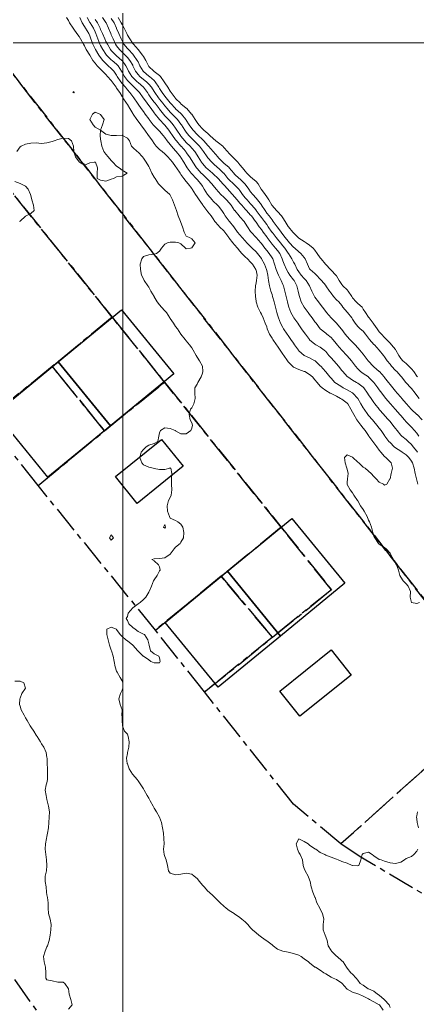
# Model space of a CAD drawing. Header units: centimetres. Extents: x 0 to 642158, y -847 to 649707.
# Drawn here: x 616657.2 to 616694.3, y 620797.7 to 620889.5 of the extents above; entities that cross this region are included whole.
import ezdxf

# ---------------------------------------------------------------- set-up
doc = ezdxf.new("R2010")
doc.units = ezdxf.units.CM
doc.header["$MEASUREMENT"] = 0
doc.linetypes.add('CENTERX2', pattern=[4, 2.5, -0.5, 0.5, -0.5])
doc.layers.add('MEV_grille', color=254, linetype='Continuous', lineweight=9)
doc.layers.add('WAL_topographie 0.5', color=253, linetype='Continuous', lineweight=20)
doc.layers.add('SPW_batiments', color=7, linetype='Continuous')
doc.layers.add('SPW_parcellaire cadastral', color=7, linetype='CENTERX2', lineweight=25, true_color=0xff0542)

# ---------------------------------------------------------------- blocks, each defined once
blk = doc.blocks.new('*U114')
at = {"layer": 'MEV_grille', "transparency": 33554687}
blk.add_lwpolyline([(-1338.461, 0), (1338.461, 0)], dxfattribs=at)
blk = doc.blocks.new('*U115')
at = {"layer": 'MEV_grille', "color": 0, "linetype": 'ByBlock', "lineweight": -2, "transparency": 16777216}
blk.add_blockref('*U114', (0, -1500), dxfattribs=at)
blk = doc.blocks.new('*U112')
at = {"layer": 'MEV_grille', "transparency": 33554687}
blk.add_lwpolyline([(0, 1825.476), (0, -1825.476)], dxfattribs=at)
blk = doc.blocks.new('*U113')
at = {"layer": 'MEV_grille', "color": 0, "linetype": 'ByBlock', "lineweight": -2, "transparency": 16777216}
blk.add_blockref('*U112', (1300, 0), dxfattribs=at)

msp = doc.modelspace()

# ---------------------------------------------------------------- linework, layer by layer
at = {"layer": 'SPW_batiments'}
for points in [[(616671.595, 620856.555), (616665.685, 620851.708), (616660.801, 620857.674), (616666.71, 620862.521), (616671.595, 620856.555)], [(616665.685, 620851.708), (616659.846, 620846.92), (616654.946, 620852.87), (616660.801, 620857.674), (616665.685, 620851.708)], [(616672.462, 620847.938), (616668.179, 620844.472), (616666.146, 620846.971), (616670.446, 620850.438), (616672.462, 620847.938)], [(616687.547, 620837.04), (616681.532, 620832.117), (616676.582, 620838.15), (616682.597, 620843.073), (616687.547, 620837.04)], [(616681.532, 620832.117), (616675.714, 620827.356), (616670.764, 620833.388), (616676.582, 620838.15), (616681.532, 620832.117)], [(616688.114, 620828.474), (616683.349, 620824.657), (616681.464, 620826.989), (616686.248, 620830.824), (616688.114, 620828.474)]]:
    msp.add_lwpolyline(points, dxfattribs=at)
at = {"layer": 'SPW_parcellaire cadastral'}
for points in [[(616703.252, 620977.874), (616705.259, 620970.066), (616725.859, 620975.281), (616789.025, 620897.565), (616816.871, 620864.549), (616819.201, 620861.786), (616791.606, 620814.788), (616777.504, 620810.829), (616747.043, 620804.653), (616736.762, 620806.494), (616725.425, 620812.186), (616717.783, 620816.022), (616706.308, 620829.905), (616705.058, 620828.784), (616702.226, 620826.244), (616700.619, 620828.294), (616648.311, 620895.015), (616662.942, 620947.797), (616665.719, 620957.761), (616680.429, 620969.619), (616679.014, 620971.374), (616703.252, 620977.874)], [(616700.25, 620824.474), (616687.169, 620812.75), (616682.753, 620816.443), (616674.455, 620826.906), (616680.775, 620831.995), (616686.285, 620836.429), (616681.602, 620842.247), (616670.72, 620855.764), (616665.832, 620861.836), (616655.066, 620875.21), (616649.97, 620881.54), (616639.249, 620894.858), (616634.299, 620901.007), (616623.275, 620914.701), (616618.557, 620920.562), (616607.704, 620934.044), (616602.854, 620940.068), (616597.135, 620935.448), (616591.099, 620930.57), (616569.151, 620957.403)], [(616614.722, 620937.858), (616618.639, 620932.979), (616648.311, 620895.015), (616700.619, 620828.294)], [(616665.832, 620861.836), (616660.25, 620857.22), (616654.104, 620852.266), (616643.288, 620865.602), (616649.256, 620870.479), (616655.066, 620875.21), (616665.832, 620861.836)], [(616665.832, 620861.836), (616670.72, 620855.764), (616665.113, 620851.239), (616660.25, 620857.22), (616665.832, 620861.836)], [(616665.113, 620851.239), (616658.931, 620846.128), (616654.104, 620852.266), (616660.25, 620857.22), (616665.113, 620851.239)], [(616676.009, 620837.682), (616669.861, 620832.675), (616658.931, 620846.128), (616665.113, 620851.239), (616670.72, 620855.764), (616681.602, 620842.247), (616676.009, 620837.682)], [(616680.775, 620831.995), (616676.009, 620837.682), (616681.602, 620842.247), (616686.285, 620836.429), (616680.775, 620831.995)], [(616674.455, 620826.906), (616669.861, 620832.675), (616676.009, 620837.682), (616680.775, 620831.995), (616674.455, 620826.906)], [(616702.226, 620826.244), (616705.058, 620828.784), (616706.308, 620829.905), (616717.783, 620816.022), (616725.425, 620812.186), (616731.92, 620808.133), (616736.692, 620806.23), (616741.941, 620804.909), (616745.917, 620804.376), (616750.638, 620804.173), (616750.401, 620802.697), (616749.551, 620796.647), (616749.633, 620795.4), (616741.041, 620795.035), (616734.754, 620795.226), (616727.356, 620795.924), (616719.387, 620797.29), (616712.751, 620799.004), (616706.243, 620801.735), (616697.289, 620806.624), (616688.971, 620811.545), (616687.169, 620812.75), (616700.25, 620824.474), (616702.226, 620826.244)], [(616662.099, 620770.77), (616631.968, 620791.501), (616628.934, 620794.239), (616619.002, 620804.831), (616652.117, 620806.656), (616660.862, 620794.237), (616662.099, 620770.77)]]:
    msp.add_lwpolyline(points, dxfattribs=at)
at = {"layer": 'WAL_topographie 0.5'}
for points in [[(616661.577, 620889.75), (616661.75, 620889.457), (616661.852, 620889.25), (616662.183, 620888.75), (616662.25, 620888.667), (616662.541, 620888.25), (616662.75, 620887.968), (616662.875, 620887.75), (616663.15, 620887.25), (616663.25, 620887.096), (616663.411, 620886.75), (616663.744, 620886.25), (616663.75, 620886.242), (616664.036, 620885.75), (616664.25, 620885.483), (616664.433, 620885.25), (616664.75, 620884.919), (616664.924, 620884.75), (616665.25, 620884.424), (616665.412, 620884.25), (616665.75, 620883.862), (616665.821, 620883.75), (616666.193, 620883.25), (616666.25, 620883.17), (616666.533, 620882.75), (616666.75, 620882.398), (616666.842, 620882.25), (616667.176, 620881.75), (616667.25, 620881.64), (616667.482, 620881.25), (616667.75, 620880.811), (616667.788, 620880.75), (616668.123, 620880.25), (616668.25, 620880.085), (616668.498, 620879.75), (616668.75, 620879.416), (616668.867, 620879.25), (616669.221, 620878.75), (616669.25, 620878.705), (616669.6, 620878.25), (616669.75, 620878.013), (616669.942, 620877.75), (616670.25, 620877.45), (616670.49, 620877.25), (616670.75, 620877.045), (616671.029, 620876.75), (616671.25, 620876.499), (616671.449, 620876.25), (616671.75, 620875.867), (616671.829, 620875.75), (616672.164, 620875.25), (616672.25, 620875.13), (616672.518, 620874.75), (616672.75, 620874.461), (616672.925, 620874.25), (616673.25, 620873.818), (616673.294, 620873.75), (616673.594, 620873.25), (616673.75, 620873.026), (616673.935, 620872.75), (616674.25, 620872.307), (616674.293, 620872.25), (616674.668, 620871.75), (616674.75, 620871.648), (616675.063, 620871.25), (616675.25, 620870.978), (616675.401, 620870.75), (616675.75, 620870.358), (616675.85, 620870.25), (616676.25, 620869.864), (616676.343, 620869.75), (616676.712, 620869.25), (616676.75, 620869.199), (616677.098, 620868.75), (616677.25, 620868.575), (616677.526, 620868.25), (616677.75, 620867.959), (616677.931, 620867.75), (616678.25, 620867.438), (616678.461, 620867.25), (616678.75, 620866.959), (616678.92, 620866.75), (616679.231, 620866.25), (616679.25, 620866.197), (616679.352, 620865.75), (616679.293, 620865.25), (616679.25, 620865.012), (616679.188, 620864.75), (616679.17, 620864.25), (616679.196, 620863.75), (616679.25, 620863.309), (616679.259, 620863.25), (616679.424, 620862.75), (616679.673, 620862.25), (616679.75, 620862.111), (616679.913, 620861.75), (616680.115, 620861.25), (616680.25, 620860.909), (616680.301, 620860.75), (616680.505, 620860.25), (616680.75, 620859.862), (616680.821, 620859.75), (616681.157, 620859.25), (616681.25, 620859.118), (616681.501, 620858.75), (616681.75, 620858.39), (616681.845, 620858.25), (616682.177, 620857.75), (616682.25, 620857.652), (616682.649, 620857.25), (616682.75, 620857.173), (616683.25, 620856.95), (616683.75, 620856.773), (616683.798, 620856.75), (616684.25, 620856.491), (616684.51, 620856.25), (616684.75, 620855.991), (616684.948, 620855.75), (616685.25, 620855.411), (616685.407, 620855.25), (616685.75, 620855.001), (616686.172, 620854.75), (616686.25, 620854.708), (616686.75, 620854.453), (616687.141, 620854.25), (616687.25, 620854.19), (616687.75, 620853.814), (616687.807, 620853.75), (616688.109, 620853.25), (616688.25, 620852.974), (616688.373, 620852.75), (616688.669, 620852.25), (616688.75, 620852.132), (616689.042, 620851.75), (616689.25, 620851.479), (616689.424, 620851.25), (616689.75, 620850.804), (616689.789, 620850.75), (616690.151, 620850.25), (616690.25, 620850.112), (616690.507, 620849.75), (616690.75, 620849.426), (616690.892, 620849.25), (616691.25, 620848.843), (616691.362, 620848.75), (616691.75, 620848.338), (616691.868, 620848.25), (616691.998, 620847.75), (616691.851, 620847.25), (616691.75, 620846.775), (616691.742, 620846.75), (616691.464, 620846.25), (616691.25, 620846.179), (616691.137, 620846.25), (616690.75, 620846.459), (616690.474, 620846.75), (616690.25, 620846.983), (616689.983, 620847.25), (616689.75, 620847.477), (616689.427, 620847.75), (616689.25, 620847.86), (616688.84, 620848.25), (616688.75, 620848.33), (616688.27, 620848.75), (616688.25, 620848.772), (616687.75, 620849.006), (616687.512, 620848.75), (616687.571, 620848.25), (616687.732, 620847.75), (616687.75, 620847.659), (616687.84, 620847.25), (616687.774, 620846.75), (616687.75, 620846.417), (616687.74, 620846.25), (616687.75, 620846.227), (616688.019, 620845.75), (616688.25, 620845.469), (616688.39, 620845.25), (616688.718, 620844.75), (616688.75, 620844.698), (616689.005, 620844.25), (616689.25, 620843.903), (616689.35, 620843.75), (616689.608, 620843.25), (616689.75, 620842.911), (616689.823, 620842.75), (616690.01, 620842.25), (616690.138, 620841.75), (616690.25, 620841.406), (616690.328, 620841.25), (616690.674, 620840.75), (616690.75, 620840.667), (616691.25, 620840.375), (616691.385, 620840.25), (616691.75, 620839.837), (616691.8, 620839.75), (616692.061, 620839.25), (616692.25, 620838.91), (616692.364, 620838.75), (616692.542, 620838.25), (616692.662, 620837.75), (616692.75, 620837.604), (616692.968, 620837.25), (616693.25, 620836.968), (616693.443, 620836.75), (616693.67, 620836.25), (616693.644, 620835.75), (616693.75, 620835.25), (616693.75, 620835.25), (616694.25, 620835.139), (616694.488, 620835.25)], [(616662.816, 620889.75), (616663.034, 620889.25), (616663.25, 620888.913), (616663.349, 620888.75), (616663.654, 620888.25), (616663.75, 620888.042), (616663.853, 620887.75), (616664.037, 620887.25), (616664.25, 620886.834), (616664.292, 620886.75), (616664.585, 620886.25), (616664.75, 620886.018), (616664.961, 620885.75), (616665.25, 620885.445), (616665.469, 620885.25), (616665.75, 620884.994), (616665.981, 620884.75), (616666.25, 620884.358), (616666.308, 620884.25), (616666.629, 620883.75), (616666.75, 620883.601), (616667.063, 620883.25), (616667.25, 620883.008), (616667.475, 620882.75), (616667.75, 620882.378), (616667.848, 620882.25), (616668.187, 620881.75), (616668.25, 620881.654), (616668.55, 620881.25), (616668.75, 620880.985), (616668.919, 620880.75), (616669.25, 620880.293), (616669.281, 620880.25), (616669.67, 620879.75), (616669.75, 620879.654), (616670.14, 620879.25), (616670.25, 620879.143), (616670.593, 620878.75), (616670.75, 620878.554), (616670.958, 620878.25), (616671.25, 620877.909), (616671.379, 620877.75), (616671.75, 620877.328), (616671.817, 620877.25), (616672.214, 620876.75), (616672.25, 620876.701), (616672.528, 620876.25), (616672.75, 620875.899), (616672.843, 620875.75), (616673.201, 620875.25), (616673.25, 620875.192), (616673.67, 620874.75), (616673.75, 620874.66), (616674.111, 620874.25), (616674.25, 620874.023), (616674.422, 620873.75), (616674.723, 620873.25), (616674.75, 620873.215), (616675.155, 620872.75), (616675.25, 620872.645), (616675.663, 620872.25), (616675.75, 620872.152), (616676.075, 620871.75), (616676.25, 620871.472), (616676.381, 620871.25), (616676.75, 620870.776), (616676.772, 620870.75), (616677.174, 620870.25), (616677.25, 620870.139), (616677.532, 620869.75), (616677.75, 620869.489), (616677.949, 620869.25), (616678.25, 620868.921), (616678.406, 620868.75), (616678.75, 620868.395), (616678.902, 620868.25), (616679.25, 620867.917), (616679.398, 620867.75), (616679.75, 620867.284), (616679.774, 620867.25), (616680.038, 620866.75), (616680.231, 620866.25), (616680.25, 620866.178), (616680.366, 620865.75), (616680.425, 620865.25), (616680.498, 620864.75), (616680.648, 620864.25), (616680.75, 620863.94), (616680.802, 620863.75), (616680.938, 620863.25), (616681.072, 620862.75), (616681.2, 620862.25), (616681.25, 620862.057), (616681.334, 620861.75), (616681.526, 620861.25), (616681.75, 620860.851), (616681.815, 620860.75), (616682.15, 620860.25), (616682.25, 620860.101), (616682.49, 620859.75), (616682.75, 620859.387), (616682.85, 620859.25), (616683.211, 620858.75), (616683.25, 620858.7), (616683.741, 620858.25), (616683.75, 620858.244), (616684.25, 620858.023), (616684.75, 620857.77), (616684.775, 620857.75), (616685.25, 620857.303), (616685.298, 620857.25), (616685.738, 620856.75), (616685.75, 620856.735), (616686.144, 620856.25), (616686.25, 620856.127), (616686.607, 620855.75), (616686.75, 620855.644), (616687.25, 620855.329), (616687.394, 620855.25), (616687.75, 620855.066), (616688.25, 620854.78), (616688.29, 620854.75), (616688.742, 620854.25), (616688.75, 620854.237), (616689.032, 620853.75), (616689.25, 620853.388), (616689.34, 620853.25), (616689.692, 620852.75), (616689.75, 620852.678), (616690.119, 620852.25), (616690.25, 620852.092), (616690.533, 620851.75), (616690.75, 620851.467), (616690.917, 620851.25), (616691.25, 620850.793), (616691.281, 620850.75), (616691.655, 620850.25), (616691.75, 620850.136), (616692.139, 620849.75), (616692.25, 620849.663), (616692.75, 620849.338), (616692.873, 620849.25), (616693.25, 620848.998), (616693.506, 620848.75), (616693.75, 620848.423), (616693.852, 620848.25), (616693.994, 620847.75), (616694.101, 620847.25), (616694.222, 620846.75), (616694.25, 620846.641), (616694.355, 620846.25)], [(616663.489, 620889.75), (616663.75, 620889.283), (616663.771, 620889.25), (616664.085, 620888.75), (616664.25, 620888.413), (616664.32, 620888.25), (616664.493, 620887.75), (616664.695, 620887.25), (616664.75, 620887.143), (616664.965, 620886.75), (616665.25, 620886.335), (616665.318, 620886.25), (616665.75, 620885.81), (616665.821, 620885.75), (616666.25, 620885.387), (616666.381, 620885.25), (616666.705, 620884.75), (616666.75, 620884.665), (616666.968, 620884.25), (616667.25, 620883.889), (616667.376, 620883.75), (616667.75, 620883.379), (616667.898, 620883.25), (616668.25, 620882.893), (616668.377, 620882.75), (616668.726, 620882.25), (616668.75, 620882.217), (616669.092, 620881.75), (616669.25, 620881.555), (616669.484, 620881.25), (616669.75, 620880.872), (616669.836, 620880.75), (616670.243, 620880.25), (616670.25, 620880.242), (616670.717, 620879.75), (616670.75, 620879.714), (616671.119, 620879.25), (616671.25, 620879.067), (616671.458, 620878.75), (616671.75, 620878.356), (616671.832, 620878.25), (616672.25, 620877.758), (616672.257, 620877.75), (616672.696, 620877.25), (616672.75, 620877.176), (616673.049, 620876.75), (616673.25, 620876.421), (616673.353, 620876.25), (616673.684, 620875.75), (616673.75, 620875.668), (616674.133, 620875.25), (616674.25, 620875.135), (616674.66, 620874.75), (616674.75, 620874.652), (616675.144, 620874.25), (616675.25, 620874.105), (616675.539, 620873.75), (616675.75, 620873.488), (616675.962, 620873.25), (616676.25, 620872.99), (616676.486, 620872.75), (616676.75, 620872.463), (616676.919, 620872.25), (616677.25, 620871.763), (616677.26, 620871.75), (616677.69, 620871.25), (616677.75, 620871.185), (616678.131, 620870.75), (616678.25, 620870.575), (616678.448, 620870.25), (616678.75, 620869.806), (616678.791, 620869.75), (616679.25, 620869.252), (616679.251, 620869.25), (616679.687, 620868.75), (616679.75, 620868.681), (616680.079, 620868.25), (616680.25, 620868.029), (616680.479, 620867.75), (616680.75, 620867.366), (616680.821, 620867.25), (616680.976, 620866.75), (616681.118, 620866.25), (616681.25, 620865.944), (616681.345, 620865.75), (616681.608, 620865.25), (616681.75, 620864.875), (616681.8, 620864.75), (616681.925, 620864.25), (616682.051, 620863.75), (616682.177, 620863.25), (616682.25, 620862.98), (616682.315, 620862.75), (616682.504, 620862.25), (616682.75, 620861.816), (616682.794, 620861.75), (616683.147, 620861.25), (616683.25, 620861.099), (616683.49, 620860.75), (616683.75, 620860.391), (616683.854, 620860.25), (616684.226, 620859.75), (616684.25, 620859.721), (616684.75, 620859.294), (616684.831, 620859.25), (616685.25, 620859.039), (616685.615, 620858.75), (616685.75, 620858.619), (616686.059, 620858.25), (616686.25, 620858.032), (616686.509, 620857.75), (616686.75, 620857.479), (616686.946, 620857.25), (616687.25, 620856.869), (616687.343, 620856.75), (616687.75, 620856.304), (616687.808, 620856.25), (616688.25, 620855.957), (616688.611, 620855.75), (616688.75, 620855.672), (616689.25, 620855.303), (616689.302, 620855.25), (616689.658, 620854.75), (616689.75, 620854.603), (616689.99, 620854.25), (616690.25, 620853.879), (616690.344, 620853.75), (616690.735, 620853.25), (616690.75, 620853.233), (616691.178, 620852.75), (616691.25, 620852.668), (616691.616, 620852.25), (616691.75, 620852.089), (616692.027, 620851.75), (616692.25, 620851.451), (616692.404, 620851.25), (616692.75, 620850.842), (616692.846, 620850.75), (616693.25, 620850.425), (616693.448, 620850.25), (616693.75, 620849.955), (616693.905, 620849.75), (616694.25, 620849.338), (616694.324, 620849.25)], [(616664.25, 620889.547), (616664.457, 620889.25), (616664.705, 620888.75), (616664.75, 620888.639), (616664.927, 620888.25), (616665.144, 620887.75), (616665.25, 620887.519), (616665.385, 620887.25), (616665.687, 620886.75), (616665.75, 620886.672), (616666.162, 620886.25), (616666.25, 620886.174), (616666.737, 620885.75), (616666.75, 620885.736), (616667.109, 620885.25), (616667.25, 620884.965), (616667.352, 620884.75), (616667.666, 620884.25), (616667.75, 620884.158), (616668.174, 620883.75), (616668.25, 620883.683), (616668.75, 620883.25), (616668.75, 620883.25), (616669.118, 620882.75), (616669.25, 620882.547), (616669.445, 620882.25), (616669.75, 620881.868), (616669.846, 620881.75), (616670.224, 620881.25), (616670.25, 620881.214), (616670.61, 620880.75), (616670.75, 620880.595), (616671.095, 620880.25), (616671.25, 620880.084), (616671.537, 620879.75), (616671.75, 620879.441), (616671.874, 620879.25), (616672.213, 620878.75), (616672.25, 620878.703), (616672.626, 620878.25), (616672.75, 620878.112), (616673.099, 620877.75), (616673.25, 620877.58), (616673.538, 620877.25), (616673.75, 620876.93), (616673.863, 620876.75), (616674.166, 620876.25), (616674.25, 620876.138), (616674.613, 620875.75), (616674.75, 620875.622), (616675.187, 620875.25), (616675.25, 620875.193), (616675.719, 620874.75), (616675.75, 620874.719), (616676.167, 620874.25), (616676.25, 620874.155), (616676.619, 620873.75), (616676.75, 620873.605), (616677.058, 620873.25), (616677.25, 620873.024), (616677.479, 620872.75), (616677.75, 620872.434), (616677.914, 620872.25), (616678.25, 620871.877), (616678.363, 620871.75), (616678.75, 620871.34), (616678.826, 620871.25), (616679.192, 620870.75), (616679.25, 620870.662), (616679.537, 620870.25), (616679.75, 620869.986), (616679.917, 620869.75), (616680.25, 620869.299), (616680.285, 620869.25), (616680.657, 620868.75), (616680.75, 620868.633), (616681.07, 620868.25), (616681.25, 620868.037), (616681.459, 620867.75), (616681.694, 620867.25), (616681.75, 620867.073), (616681.868, 620866.75), (616682.091, 620866.25), (616682.25, 620865.993), (616682.412, 620865.75), (616682.75, 620865.306), (616682.797, 620865.25), (616683.046, 620864.75), (616683.175, 620864.25), (616683.25, 620863.957), (616683.305, 620863.75), (616683.477, 620863.25), (616683.75, 620862.75), (616683.75, 620862.75), (616684.12, 620862.25), (616684.25, 620862.071), (616684.481, 620861.75), (616684.75, 620861.379), (616684.848, 620861.25), (616685.243, 620860.75), (616685.25, 620860.742), (616685.75, 620860.324), (616685.849, 620860.25), (616686.25, 620859.939), (616686.419, 620859.75), (616686.75, 620859.335), (616686.818, 620859.25), (616687.25, 620858.759), (616687.259, 620858.75), (616687.737, 620858.25), (616687.75, 620858.236), (616688.152, 620857.75), (616688.25, 620857.623), (616688.533, 620857.25), (616688.75, 620857.006), (616689.011, 620856.75), (616689.25, 620856.584), (616689.748, 620856.25), (616689.75, 620856.248), (616690.25, 620855.752), (616690.252, 620855.75), (616690.61, 620855.25), (616690.75, 620855.058), (616690.985, 620854.75), (616691.25, 620854.396), (616691.363, 620854.25), (616691.75, 620853.791), (616691.786, 620853.75), (616692.231, 620853.25), (616692.25, 620853.229), (616692.678, 620852.75), (616692.75, 620852.668), (616693.113, 620852.25), (616693.25, 620852.086), (616693.564, 620851.75), (616693.75, 620851.569), (616694.049, 620851.25), (616694.25, 620851.022), (616694.435, 620850.75)], [(616664.927, 620889.75), (616665.25, 620889.282), (616665.271, 620889.25), (616665.489, 620888.75), (616665.698, 620888.25), (616665.75, 620888.138), (616665.921, 620887.75), (616666.147, 620887.25), (616666.25, 620887.098), (616666.502, 620886.75), (616666.75, 620886.517), (616667.031, 620886.25), (616667.25, 620886.028), (616667.485, 620885.75), (616667.75, 620885.289), (616667.77, 620885.25), (616668.02, 620884.75), (616668.25, 620884.446), (616668.428, 620884.25), (616668.75, 620883.979), (616669.04, 620883.75), (616669.25, 620883.544), (616669.495, 620883.25), (616669.75, 620882.838), (616669.801, 620882.75), (616670.152, 620882.25), (616670.25, 620882.13), (616670.56, 620881.75), (616670.75, 620881.501), (616670.951, 620881.25), (616671.25, 620880.918), (616671.426, 620880.75), (616671.75, 620880.437), (616671.928, 620880.25), (616672.25, 620879.813), (616672.292, 620879.75), (616672.608, 620879.25), (616672.75, 620879.057), (616672.997, 620878.75), (616673.25, 620878.473), (616673.473, 620878.25), (616673.75, 620877.973), (616673.964, 620877.75), (616674.25, 620877.39), (616674.359, 620877.25), (616674.689, 620876.75), (616674.75, 620876.668), (616675.125, 620876.25), (616675.25, 620876.14), (616675.69, 620875.75), (616675.75, 620875.697), (616676.228, 620875.25), (616676.25, 620875.226), (616676.632, 620874.75), (616676.75, 620874.613), (616677.139, 620874.25), (616677.25, 620874.144), (616677.642, 620873.75), (616677.75, 620873.612), (616677.998, 620873.25), (616678.25, 620872.943), (616678.412, 620872.75), (616678.75, 620872.369), (616678.856, 620872.25), (616679.25, 620871.778), (616679.27, 620871.75), (616679.648, 620871.25), (616679.75, 620871.115), (616680.031, 620870.75), (616680.25, 620870.452), (616680.394, 620870.25), (616680.741, 620869.75), (616680.75, 620869.738), (616681.131, 620869.25), (616681.25, 620869.1), (616681.524, 620868.75), (616681.75, 620868.477), (616681.933, 620868.25), (616682.25, 620867.776), (616682.27, 620867.75), (616682.598, 620867.25), (616682.75, 620866.952), (616682.86, 620866.75), (616683.099, 620866.25), (616683.25, 620866.044), (616683.472, 620865.75), (616683.75, 620865.438), (616683.93, 620865.25), (616684.247, 620864.75), (616684.25, 620864.742), (616684.456, 620864.25), (616684.717, 620863.75), (616684.75, 620863.701), (616685.086, 620863.25), (616685.25, 620863.033), (616685.462, 620862.75), (616685.75, 620862.365), (616685.839, 620862.25), (616686.25, 620861.763), (616686.262, 620861.75), (616686.75, 620861.274), (616686.771, 620861.25), (616687.198, 620860.75), (616687.25, 620860.684), (616687.578, 620860.25), (616687.75, 620860.036), (616688, 620859.75), (616688.25, 620859.488), (616688.486, 620859.25), (616688.75, 620858.969), (616688.943, 620858.75), (616689.25, 620858.369), (616689.342, 620858.25), (616689.721, 620857.75), (616689.75, 620857.716), (616690.192, 620857.25), (616690.25, 620857.203), (616690.75, 620856.765), (616690.765, 620856.75), (616691.202, 620856.25), (616691.25, 620856.188), (616691.6, 620855.75), (616691.75, 620855.562), (616691.999, 620855.25), (616692.25, 620854.936), (616692.406, 620854.75), (616692.75, 620854.358), (616692.846, 620854.25), (616693.25, 620853.789), (616693.284, 620853.75), (616693.735, 620853.25), (616693.75, 620853.234), (616694.25, 620852.768), (616694.269, 620852.75), (616694.738, 620852.25)], [(616665.75, 620889.663), (616666.012, 620889.25), (616666.232, 620888.75), (616666.25, 620888.709), (616666.45, 620888.25), (616666.664, 620887.75), (616666.75, 620887.568), (616666.916, 620887.25), (616667.25, 620886.85), (616667.341, 620886.75), (616667.75, 620886.334), (616667.825, 620886.25), (616668.179, 620885.75), (616668.25, 620885.609), (616668.428, 620885.25), (616668.725, 620884.75), (616668.75, 620884.723), (616669.25, 620884.289), (616669.3, 620884.25), (616669.75, 620883.865), (616669.857, 620883.75), (616670.183, 620883.25), (616670.25, 620883.135), (616670.486, 620882.75), (616670.75, 620882.4), (616670.87, 620882.25), (616671.25, 620881.785), (616671.281, 620881.75), (616671.743, 620881.25), (616671.75, 620881.243), (616672.25, 620880.801), (616672.303, 620880.75), (616672.71, 620880.25), (616672.75, 620880.188), (616673.023, 620879.75), (616673.25, 620879.416), (616673.38, 620879.25), (616673.75, 620878.854), (616673.858, 620878.75), (616674.25, 620878.369), (616674.37, 620878.25), (616674.75, 620877.827), (616674.826, 620877.75), (616675.25, 620877.26), (616675.26, 620877.25), (616675.687, 620876.75), (616675.75, 620876.683), (616676.166, 620876.25), (616676.25, 620876.177), (616676.75, 620875.753), (616676.753, 620875.75), (616677.173, 620875.25), (616677.25, 620875.161), (616677.692, 620874.75), (616677.75, 620874.703), (616678.214, 620874.25), (616678.25, 620874.204), (616678.592, 620873.75), (616678.75, 620873.514), (616678.945, 620873.25), (616679.25, 620872.909), (616679.384, 620872.75), (616679.75, 620872.277), (616679.769, 620872.25), (616680.092, 620871.75), (616680.25, 620871.528), (616680.469, 620871.25), (616680.75, 620870.887), (616680.863, 620870.75), (616681.225, 620870.25), (616681.25, 620870.216), (616681.598, 620869.75), (616681.75, 620869.541), (616681.965, 620869.25), (616682.25, 620868.893), (616682.381, 620868.75), (616682.75, 620868.338), (616682.86, 620868.25), (616683.25, 620867.899), (616683.441, 620867.75), (616683.75, 620867.372), (616683.841, 620867.25), (616684.066, 620866.75), (616684.25, 620866.34), (616684.317, 620866.25), (616684.75, 620865.88), (616684.894, 620865.75), (616685.25, 620865.379), (616685.359, 620865.25), (616685.75, 620864.763), (616685.76, 620864.75), (616686.116, 620864.25), (616686.25, 620864.06), (616686.483, 620863.75), (616686.75, 620863.451), (616686.963, 620863.25), (616687.25, 620862.898), (616687.349, 620862.75), (616687.75, 620862.28), (616687.782, 620862.25), (616688.181, 620861.75), (616688.25, 620861.638), (616688.486, 620861.25), (616688.75, 620860.943), (616688.979, 620860.75), (616689.25, 620860.505), (616689.451, 620860.25), (616689.75, 620859.872), (616689.834, 620859.75), (616690.25, 620859.292), (616690.293, 620859.25), (616690.742, 620858.75), (616690.75, 620858.739), (616691.148, 620858.25), (616691.25, 620858.129), (616691.498, 620857.75), (616691.75, 620857.432), (616691.879, 620857.25), (616692.25, 620856.853), (616692.378, 620856.75), (616692.75, 620856.336), (616692.822, 620856.25), (616693.213, 620855.75), (616693.25, 620855.708), (616693.684, 620855.25), (616693.75, 620855.176), (616694.082, 620854.75), (616694.25, 620854.538), (616694.462, 620854.25)], [(616666.407, 620889.75), (616666.687, 620889.25), (616666.75, 620889.1), (616666.957, 620888.75), (616667.187, 620888.25), (616667.25, 620888.103), (616667.469, 620887.75), (616667.75, 620887.318), (616667.81, 620887.25), (616668.25, 620886.754), (616668.254, 620886.75), (616668.667, 620886.25), (616668.75, 620886.101), (616668.979, 620885.75), (616669.207, 620885.25), (616669.25, 620885.193), (616669.715, 620884.75), (616669.75, 620884.724), (616670.25, 620884.328), (616670.329, 620884.25), (616670.697, 620883.75), (616670.75, 620883.651), (616671.036, 620883.25), (616671.25, 620882.882), (616671.346, 620882.75), (616671.718, 620882.25), (616671.75, 620882.212), (616672.199, 620881.75), (616672.25, 620881.704), (616672.75, 620881.295), (616672.8, 620881.25), (616673.24, 620880.75), (616673.25, 620880.734), (616673.581, 620880.25), (616673.75, 620879.957), (616673.911, 620879.75), (616674.25, 620879.383), (616674.39, 620879.25), (616674.75, 620878.923), (616674.941, 620878.75), (616675.25, 620878.461), (616675.516, 620878.25), (616675.75, 620878.066), (616676.143, 620877.75), (616676.25, 620877.644), (616676.606, 620877.25), (616676.75, 620877.072), (616677.049, 620876.75), (616677.25, 620876.562), (616677.556, 620876.25), (616677.75, 620876.018), (616677.98, 620875.75), (616678.25, 620875.433), (616678.4, 620875.25), (616678.75, 620874.895), (616678.926, 620874.75), (616679.25, 620874.463), (616679.464, 620874.25), (616679.739, 620873.75), (616679.75, 620873.734), (616680.092, 620873.25), (616680.25, 620873.027), (616680.449, 620872.75), (616680.739, 620872.25), (616680.75, 620872.234), (616681.165, 620871.75), (616681.25, 620871.656), (616681.629, 620871.25), (616681.75, 620871.07), (616681.964, 620870.75), (616682.25, 620870.276), (616682.272, 620870.25), (616682.692, 620869.75), (616682.75, 620869.678), (616683.174, 620869.25), (616683.25, 620869.187), (616683.75, 620868.873), (616683.935, 620868.75), (616684.25, 620868.546), (616684.583, 620868.25), (616684.75, 620868.052), (616684.967, 620867.75), (616685.25, 620867.339), (616685.324, 620867.25), (616685.724, 620866.75), (616685.75, 620866.72), (616686.19, 620866.25), (616686.25, 620866.194), (616686.693, 620865.75), (616686.75, 620865.666), (616687.008, 620865.25), (616687.25, 620864.867), (616687.362, 620864.75), (616687.75, 620864.362), (616687.843, 620864.25), (616688.175, 620863.75), (616688.25, 620863.635), (616688.583, 620863.25), (616688.75, 620863.105), (616689.14, 620862.75), (616689.25, 620862.577), (616689.451, 620862.25), (616689.75, 620861.822), (616689.807, 620861.75), (616690.192, 620861.25), (616690.25, 620861.163), (616690.54, 620860.75), (616690.75, 620860.458), (616690.951, 620860.25), (616691.25, 620859.94), (616691.418, 620859.75), (616691.75, 620859.393), (616691.887, 620859.25), (616692.25, 620858.827), (616692.308, 620858.75), (616692.566, 620858.25), (616692.75, 620857.958), (616692.943, 620857.75), (616693.25, 620857.505), (616693.51, 620857.25), (616693.75, 620857.003), (616693.988, 620856.75), (616694.25, 620856.331), (616694.3, 620856.25)], [(616662.278, 620882.75), (616662.25, 620882.727), (616662.167, 620882.75), (616662.25, 620882.85), (616662.278, 620882.75)], [(616656.931, 620877.25), (616657.25, 620877.692), (616657.347, 620877.75), (616657.75, 620877.945), (616658.25, 620878.037), (616658.75, 620878.052), (616659.25, 620878.014), (616659.75, 620878.063), (616660.25, 620878.187), (616660.422, 620878.25), (616660.75, 620878.368), (616661.25, 620878.512), (616661.75, 620878.48), (616662.031, 620878.25), (616662.215, 620877.75), (616662.245, 620877.25), (616662.25, 620877.222), (616662.399, 620876.75), (616662.75, 620876.285), (616662.8, 620876.25), (616663.25, 620875.98), (616663.75, 620876.189), (616664.167, 620876.25), (616664.25, 620876.272), (616664.266, 620876.25), (616664.467, 620875.75), (616664.447, 620875.25), (616664.429, 620874.75), (616664.75, 620874.577), (616665.25, 620874.48), (616665.75, 620874.692), (616665.961, 620874.75), (616666.25, 620874.895), (616666.75, 620874.946), (616667.222, 620875.25), (616666.75, 620875.516), (616666.472, 620875.75), (616666.25, 620875.893), (616665.884, 620876.25), (616665.75, 620876.427), (616665.464, 620876.75), (616665.25, 620877.018), (616665.053, 620877.25), (616664.87, 620877.75), (616664.764, 620878.25), (616664.75, 620878.417), (616664.726, 620878.75), (616664.75, 620879.25), (616664.25, 620879.515), (616664.055, 620879.75), (616663.75, 620880.25), (616663.75, 620880.25), (616663.75, 620880.25), (616664.008, 620880.75), (616664.25, 620880.92), (616664.667, 620880.75), (616664.75, 620880.694), (616665.083, 620880.25), (616664.931, 620879.75), (616664.75, 620879.25), (616665.25, 620878.859), (616665.75, 620878.76), (616666.25, 620878.76), (616666.75, 620878.776), (616666.797, 620878.75), (616667.25, 620878.5), (616667.434, 620878.25), (616667.625, 620877.75), (616667.75, 620877.628), (616668.175, 620877.25), (616668.25, 620877.209), (616668.67, 620876.75), (616668.75, 620876.642), (616669.014, 620876.25), (616669.25, 620875.861), (616669.315, 620875.75), (616669.526, 620875.25), (616669.75, 620874.87), (616669.829, 620874.75), (616670.163, 620874.25), (616670.25, 620874.146), (616670.657, 620873.75), (616670.75, 620873.666), (616671.201, 620873.25), (616671.25, 620873.181), (616671.452, 620872.75), (616671.662, 620872.25), (616671.75, 620872.022), (616671.84, 620871.75), (616671.987, 620871.25), (616672.201, 620870.75), (616672.25, 620870.632), (616672.39, 620870.25), (616672.558, 620869.75), (616672.75, 620869.384), (616673.056, 620869.25), (616673.25, 620869.12), (616673.562, 620868.75), (616673.25, 620868.296), (616673.125, 620868.25), (616672.75, 620868.198), (616672.682, 620868.25), (616672.25, 620868.672), (616672.055, 620868.75), (616671.75, 620868.808), (616671.25, 620868.8), (616670.985, 620868.75), (616670.75, 620868.621), (616670.439, 620868.25), (616670.25, 620867.97), (616669.961, 620867.75), (616669.75, 620867.679), (616669.25, 620867.619), (616668.75, 620867.462), (616668.611, 620867.25), (616668.455, 620866.75), (616668.472, 620866.25), (616668.567, 620865.75), (616668.75, 620865.391), (616668.812, 620865.25), (616669.167, 620864.75), (616669.25, 620864.609), (616669.451, 620864.25), (616669.738, 620863.75), (616669.75, 620863.733), (616670.038, 620863.25), (616670.25, 620862.966), (616670.432, 620862.75), (616670.75, 620862.409), (616670.891, 620862.25), (616671.219, 620861.75), (616671.25, 620861.697), (616671.547, 620861.25), (616671.75, 620860.963), (616671.928, 620860.75), (616672.25, 620860.25), (616672.25, 620860.25), (616672.641, 620859.75), (616672.75, 620859.632), (616673.037, 620859.25), (616673.25, 620858.966), (616673.379, 620858.75), (616673.66, 620858.25), (616673.75, 620858.11), (616673.981, 620857.75), (616674.25, 620857.25), (616674.25, 620857.25), (616674.291, 620856.75), (616674.25, 620856.607), (616674.14, 620856.25), (616673.83, 620855.75), (616673.75, 620855.596), (616673.556, 620855.25), (616673.541, 620854.75), (616673.588, 620854.25), (616673.451, 620853.75), (616673.25, 620853.387), (616673.155, 620853.25), (616673.014, 620852.75), (616673.109, 620852.25), (616673.25, 620851.967), (616673.318, 620851.75), (616673.25, 620851.472), (616673.159, 620851.25), (616672.75, 620850.955), (616672.25, 620850.961), (616671.75, 620851.221), (616671.696, 620851.25), (616671.25, 620851.456), (616670.75, 620851.524), (616670.326, 620851.25), (616670.25, 620851.05), (616670.192, 620850.75), (616670.086, 620850.25), (616669.75, 620850.064), (616669.25, 620849.888), (616669.01, 620849.75), (616668.75, 620849.509), (616668.538, 620849.25), (616668.423, 620848.75), (616668.593, 620848.25), (616668.75, 620848.057), (616669.25, 620847.843), (616669.667, 620847.75), (616669.75, 620847.732), (616670.25, 620847.639), (616670.75, 620847.622), (616671.208, 620847.75), (616671.25, 620847.772), (616671.313, 620847.75), (616671.41, 620847.25), (616671.357, 620846.75), (616671.375, 620846.25), (616671.405, 620845.75), (616671.333, 620845.25), (616671.25, 620845.025), (616671.093, 620844.75), (616670.953, 620844.25), (616670.994, 620843.75), (616671.175, 620843.25), (616671.25, 620843.1), (616671.75, 620842.884), (616671.946, 620842.75), (616672.25, 620842.543), (616672.424, 620842.25), (616672.523, 620841.75), (616672.48, 620841.25), (616672.25, 620840.867), (616672.165, 620840.75), (616671.75, 620840.396), (616671.618, 620840.25), (616671.257, 620839.75), (616671.25, 620839.737), (616670.75, 620839.395), (616670.25, 620839.354), (616669.75, 620839.321), (616669.542, 620839.25), (616669.75, 620839.118), (616670.139, 620838.75), (616670.25, 620838.55), (616670.296, 620838.25), (616670.25, 620838.183), (616670.028, 620837.75), (616669.75, 620837.342), (616669.701, 620837.25), (616669.502, 620836.75), (616669.28, 620836.25), (616669.25, 620836.204), (616668.964, 620835.75), (616668.75, 620835.534), (616668.433, 620835.25), (616668.25, 620835.123), (616667.759, 620834.75), (616667.75, 620834.739), (616667.311, 620834.25), (616667.25, 620833.95), (616667.13, 620833.75), (616667.25, 620833.55), (616667.372, 620833.25), (616667.75, 620832.921), (616667.97, 620832.75), (616668.25, 620832.527), (616668.75, 620832.303), (616668.846, 620832.25), (616669.172, 620831.75), (616669.25, 620831.4), (616669.271, 620831.25), (616669.405, 620830.75), (616669.75, 620830.456), (616670.187, 620830.25), (616670.25, 620830.083), (616670.309, 620829.75), (616670.25, 620829.617), (616669.75, 620829.614), (616669.428, 620829.75), (616669.25, 620829.889), (616668.75, 620830.238), (616668.739, 620830.25), (616668.25, 620830.707), (616668.213, 620830.75), (616667.764, 620831.25), (616667.75, 620831.262), (616667.25, 620831.665), (616667.115, 620831.75), (616666.75, 620832.057), (616666.569, 620832.25), (616666.25, 620832.734), (616666.222, 620832.75), (616665.75, 620832.952), (616665.345, 620832.75), (616665.348, 620832.25), (616665.452, 620831.75), (616665.592, 620831.25), (616665.75, 620830.788), (616665.764, 620830.75), (616665.912, 620830.25), (616666.023, 620829.75), (616666.125, 620829.25), (616666.25, 620828.841), (616666.286, 620828.75), (616666.583, 620828.25), (616666.75, 620827.942), (616666.831, 620827.75), (616666.831, 620827.25), (616666.75, 620827.083), (616666.603, 620826.75), (616666.453, 620826.25), (616666.591, 620825.75), (616666.75, 620825.25), (616666.75, 620825.25), (616666.75, 620825.249), (616666.731, 620824.75), (616666.75, 620824.583), (616666.778, 620824.25), (616666.798, 620823.75), (616666.989, 620823.25), (616667.25, 620822.964), (616667.333, 620822.75), (616667.423, 620822.25), (616667.396, 620821.75), (616667.271, 620821.25), (616667.25, 620821.159), (616667.172, 620820.75), (616667.232, 620820.25), (616667.25, 620820.205), (616667.431, 620819.75), (616667.725, 620819.25), (616667.75, 620819.219), (616668.151, 620818.75), (616668.25, 620818.629), (616668.517, 620818.25), (616668.75, 620817.87), (616668.825, 620817.75), (616669.1, 620817.25), (616669.25, 620817), (616669.371, 620816.75), (616669.644, 620816.25), (616669.75, 620816.071), (616669.955, 620815.75), (616670.25, 620815.25), (616670.25, 620815.25), (616670.424, 620814.75), (616670.54, 620814.25), (616670.607, 620813.75), (616670.666, 620813.25), (616670.684, 620812.75), (616670.636, 620812.25), (616670.671, 620811.75), (616670.75, 620811.562), (616670.866, 620811.25), (616671.006, 620810.75), (616671.097, 620810.25), (616671.25, 620810.03), (616671.75, 620809.878), (616672.25, 620809.933), (616672.75, 620810.014), (616673.25, 620809.917), (616673.476, 620809.75), (616673.75, 620809.52), (616673.971, 620809.25), (616674.25, 620808.917), (616674.399, 620808.75), (616674.75, 620808.358), (616674.872, 620808.25), (616675.25, 620807.917), (616675.42, 620807.75), (616675.75, 620807.406), (616675.897, 620807.25), (616676.25, 620806.94), (616676.454, 620806.75), (616676.75, 620806.54), (616677.199, 620806.25), (616677.25, 620806.218), (616677.75, 620805.877), (616677.928, 620805.75), (616678.25, 620805.489), (616678.481, 620805.25), (616678.75, 620804.941), (616678.919, 620804.75), (616679.25, 620804.454), (616679.503, 620804.25), (616679.75, 620804.051), (616680.199, 620803.75), (616680.25, 620803.712), (616680.75, 620803.34), (616680.858, 620803.25), (616681.25, 620802.938), (616681.739, 620802.75), (616681.75, 620802.747), (616682.25, 620802.648), (616682.75, 620802.547), (616683.25, 620802.378), (616683.454, 620802.25), (616683.75, 620802.051), (616684.162, 620801.75), (616684.25, 620801.671), (616684.75, 620801.275), (616684.787, 620801.25), (616685.25, 620800.97), (616685.583, 620800.75), (616685.75, 620800.633), (616686.25, 620800.342), (616686.435, 620800.25), (616686.75, 620800.103), (616687.25, 620799.776), (616687.279, 620799.75), (616687.708, 620799.25), (616687.75, 620799.21), (616688.25, 620798.932), (616688.75, 620798.788), (616688.834, 620798.75), (616689.25, 620798.554), (616689.75, 620798.299), (616689.838, 620798.25), (616690.25, 620798.027), (616690.75, 620797.763), (616690.766, 620797.75), (616691.127, 620797.25)], [(616657.188, 620870.75), (616657.25, 620870.783), (616657.75, 620871.221), (616657.796, 620871.25), (616658.25, 620871.488), (616658.555, 620871.75), (616658.489, 620872.25), (616658.354, 620872.75), (616658.25, 620873.145), (616658.214, 620873.25), (616657.991, 620873.75), (616657.75, 620874.036), (616657.313, 620874.25), (616657.25, 620874.272), (616656.75, 620874.478)], [(616670.75, 620842.162), (616670.815, 620842.25), (616670.75, 620842.5), (616670.613, 620842.25), (616670.75, 620842.162)], [(616665.75, 620841.05), (616665.95, 620841.25), (616665.75, 620841.536), (616665.596, 620841.25), (616665.75, 620841.05)], [(616656.75, 620827.913), (616657.25, 620827.909), (616657.578, 620827.75), (616657.743, 620827.25), (616657.391, 620826.75), (616657.25, 620826.341), (616657.22, 620826.25), (616657.198, 620825.75), (616657.25, 620825.567), (616657.34, 620825.25), (616657.618, 620824.75), (616657.75, 620824.51), (616657.89, 620824.25), (616658.181, 620823.75), (616658.25, 620823.658), (616658.52, 620823.25), (616658.75, 620822.888), (616658.843, 620822.75), (616659.143, 620822.25), (616659.25, 620822.074), (616659.466, 620821.75), (616659.68, 620821.25), (616659.75, 620820.812), (616659.759, 620820.75), (616659.781, 620820.25), (616659.794, 620819.75), (616659.815, 620819.25), (616659.815, 620818.75), (616659.75, 620818.45), (616659.685, 620818.25), (616659.593, 620817.75), (616659.675, 620817.25), (616659.75, 620816.875), (616659.773, 620816.75), (616659.886, 620816.25), (616659.982, 620815.75), (616659.964, 620815.25), (616659.92, 620814.75), (616659.88, 620814.25), (616659.813, 620813.75), (616659.75, 620813.438), (616659.712, 620813.25), (616659.602, 620812.75), (616659.58, 620812.25), (616659.638, 620811.75), (616659.696, 620811.25), (616659.75, 620810.75), (616659.75, 620810.75), (616659.75, 620810.75), (616659.699, 620810.25), (616659.583, 620809.75), (616659.593, 620809.25), (616659.667, 620808.75), (616659.713, 620808.25), (616659.75, 620808), (616659.787, 620807.75), (616659.857, 620807.25), (616659.87, 620806.75), (616659.886, 620806.25), (616660.063, 620805.75), (616660.15, 620805.25), (616660.096, 620804.75), (616660.039, 620804.25), (616659.966, 620803.75), (616659.801, 620803.25), (616659.75, 620803.15), (616659.568, 620802.75), (616659.421, 620802.25), (616659.481, 620801.75), (616659.629, 620801.25), (616659.655, 620800.75), (616659.633, 620800.25), (616659.75, 620800.098), (616660.25, 620799.994), (616660.75, 620799.88), (616661.25, 620799.868), (616661.417, 620799.75), (616661.75, 620799.25), (616661.75, 620799.25), (616661.836, 620798.75), (616661.984, 620798.25), (616662.107, 620797.75), (616661.75, 620797.359)], [(616694.329, 620815.75), (616694.25, 620815.375), (616694.231, 620815.25), (616694.25, 620815.083), (616694.288, 620814.75), (616694.411, 620814.25)], [(616694.341, 620812.25), (616694.25, 620812.073), (616693.975, 620811.75), (616693.75, 620811.589), (616693.25, 620811.397), (616693.094, 620811.25), (616692.75, 620811.06), (616692.25, 620810.922), (616691.75, 620810.991), (616691.25, 620811.154), (616690.938, 620811.25), (616690.75, 620811.31), (616690.25, 620811.625), (616690.094, 620811.75), (616689.75, 620811.97), (616689.25, 620811.865), (616689.164, 620811.75), (616689.023, 620811.25), (616688.85, 620810.75), (616688.75, 620810.71), (616688.25, 620810.736), (616688.213, 620810.75), (616687.75, 620810.948), (616687.25, 620811.116), (616686.917, 620811.25), (616686.75, 620811.327), (616686.25, 620811.526), (616685.75, 620811.71), (616685.669, 620811.75), (616685.25, 620811.935), (616684.816, 620812.25), (616684.75, 620812.297), (616684.25, 620812.639), (616684.107, 620812.75), (616683.75, 620812.984), (616683.25, 620813.228), (616682.982, 620812.75), (616683.134, 620812.25), (616683.25, 620811.956), (616683.367, 620811.75), (616683.578, 620811.25), (616683.65, 620810.75), (616683.75, 620810.459), (616683.828, 620810.25), (616684.115, 620809.75), (616684.25, 620809.393), (616684.303, 620809.25), (616684.404, 620808.75), (616684.539, 620808.25), (616684.75, 620807.779), (616684.761, 620807.75), (616684.939, 620807.25), (616685.203, 620806.75), (616685.25, 620806.656), (616685.46, 620806.25), (616685.578, 620805.75), (616685.51, 620805.25), (616685.509, 620804.75), (616685.691, 620804.25), (616685.75, 620804.096), (616685.875, 620803.75), (616685.975, 620803.25), (616686.25, 620802.81), (616686.284, 620802.75), (616686.75, 620802.304), (616686.806, 620802.25), (616687.25, 620801.858), (616687.37, 620801.75), (616687.694, 620801.25), (616687.75, 620801.183), (616688.086, 620800.75), (616688.25, 620800.613), (616688.58, 620800.25), (616688.75, 620800.042), (616688.956, 620799.75), (616689.25, 620799.59), (616689.727, 620799.25), (616689.75, 620799.241), (616690.25, 620799.041), (616690.571, 620798.75), (616690.75, 620798.648), (616691.196, 620798.25), (616691.25, 620798.209), (616691.673, 620797.75), (616691.75, 620797.517)]]:
    msp.add_lwpolyline(points, dxfattribs=at)

# ---------------------------------------------------------------- block references
at = {"layer": 'MEV_grille', "transparency": 33554687}
for name, p in [('*U113', (615366.814, 620593.644)), ('*U115', (616669.481, 622387.381))]:
    msp.add_blockref(name, p, dxfattribs=at)

doc.saveas('drawing.dxf')
